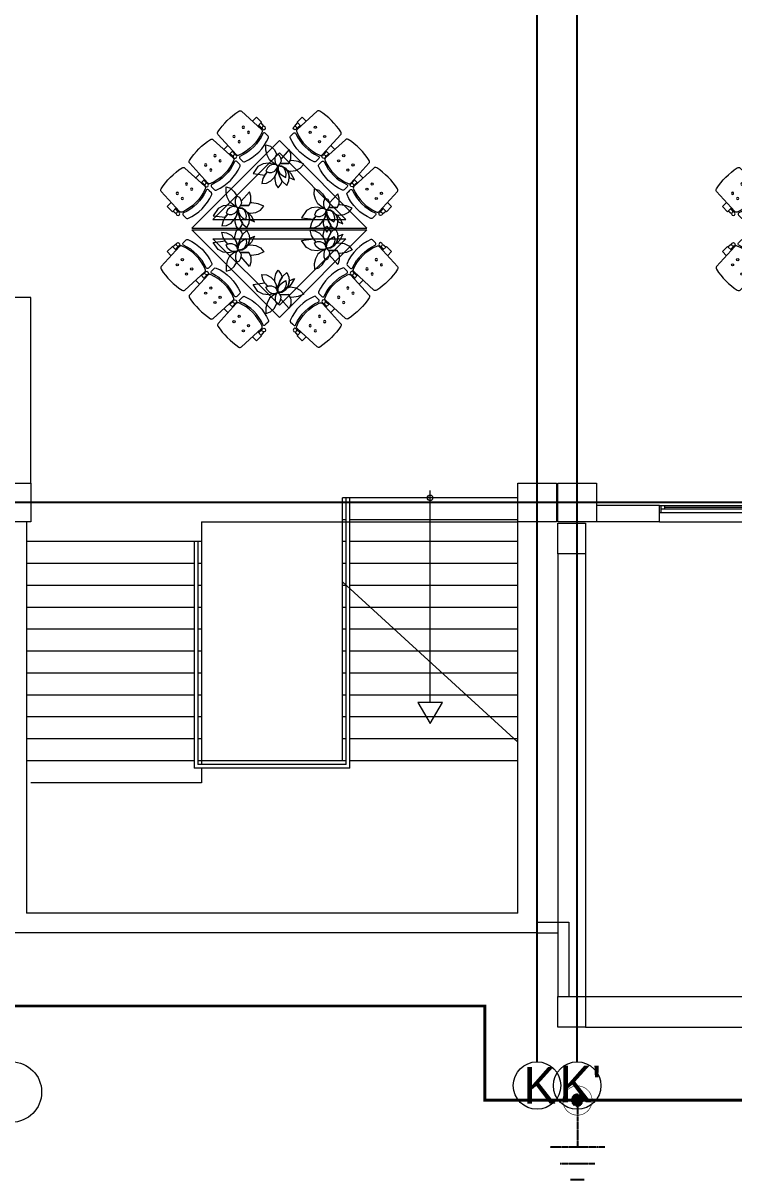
# Model space of a CAD drawing. Header units: metres. Extents: x -18745 to 220762, y -1579758 to -1356048.
# Drawn here: x 151723 to 161460, y -1478913 to -1463075 of the extents above; entities that cross this region are included whole.
import ezdxf

# ---------------------------------------------------------------- set-up
doc = ezdxf.new("R2010")
doc.units = ezdxf.units.M
for name, pattern in [('DASHDOTX2', [50.8, 25.4, -12.7, 0, -12.7]), ('DASHED2', [0.375, 0.25, -0.125]), ('PHANTOMX2', [5, 2.5, -0.5, 0.5, -0.5, 0.5, -0.5])]:
    doc.linetypes.add(name, pattern=pattern)
doc.layers.get('0').update_dxf_attribs({"lineweight": 0})
doc.layers.add('0E-PW-GRD', color=6, linetype='Continuous')
doc.layers.add('A-100 - Copy$0$axes', color=8, linetype='Continuous')
for name, color, linetype, lineweight in [('A-100 - Copy$0$Aluminum', 8, 'Continuous', 0), ('A-100 - Copy$0$AxisBalloons_2', 8, 'Continuous', 0), ('A-100 - Copy$0$Medical Equipment and Furniture', 8, 'Continuous', 0), ('A-100 - Copy$0$Proj', 8, 'Continuous', 0), ('A-100 - Copy$0$Structure', 8, 'Continuous', 9), ('A-100 - Copy$0$TEXT', 8, 'Continuous', 0), ('A-100 - Copy$0$Tiles', 8, 'Continuous', 0), ('A-100 - Copy$0$VEGETACIÓN', 8, 'Continuous', 5), ('A-100 - Copy$0$Walls', 8, 'Continuous', 0), ('E-GRND', 94, 'DASHED2', 40)]:
    doc.layers.add(name, color=color, linetype=linetype, lineweight=lineweight)
doc.styles.add('A-100 - Copy$0$Standard', font='GOTHIC.TTF')

# ---------------------------------------------------------------- blocks, each defined once
blk = doc.blocks.new('GROUND-ROD1')
at = {"layer": 'E-GRND', "linetype": 'ByBlock', "lineweight": -2}
h = blk.add_hatch(color=256, dxfattribs=at)
edge = h.paths.add_edge_path(flags=0)
edge.add_arc((-6, 4), 76.2, 0, 180)
edge.add_arc((-6, 4), 76.2, 180, 360)
for p, q in [((-650, -373), (-650, 373)), ((-876, -237), (-876, 237)), ((-1097, -92), (-1097, 95)), ((-2, 0), (-650, 0))]:
    blk.add_line(p, q, dxfattribs=at)
at = {"layer": 'E-GRND', "const_width": 8}
blk.add_lwpolyline([(111, -159, -2.025962), (111, 159, -0.493593), (111, -159, 0.493593)], format="xyb", dxfattribs=at)
at = {"layer": 'E-GRND', "linetype": 'ByBlock', "lineweight": -2}
for start, end in [(360, 180), (180, 360)]:
    blk.add_arc((-6, 4), 76.2, start, end, dxfattribs=at)
blk = doc.blocks.new('A-100 - Copy$0$S3-PROTO')
for p, q in [((-0.865, 0.35), (-0.791, 0.35)), ((-0.865, 0.35), (-0.865, 0.25)), ((-0.849, 0.409), (-0.855, 0.35)), ((-0.811, 0.409), (-0.805, 0.35)), ((-0.309, 0.35), (-0.241, 0.35)), ((-0.294, 0.409), (-0.3, 0.35)), ((-0.256, 0.409), (-0.25, 0.35)), ((0.241, 0.347), (0.309, 0.347)), ((0.256, 0.405), (0.25, 0.347)), ((0.294, 0.405), (0.3, 0.347)), ((0.865, 0.35), (0.791, 0.35)), ((0.811, 0.409), (0.805, 0.35)), ((0.849, 0.409), (0.855, 0.35)), ((0.865, 0.35), (0.865, 0.25)), ((-0.865, 0.25), (-0.786, 0.25)), ((-0.314, 0.25), (-0.236, 0.25)), ((0.236, 0.247), (0.314, 0.247)), ((0.865, 0.25), (0.786, 0.25))]:
    blk.add_line(p, q)
for points in [[(-0.305, 0.522), (-0.305, 0.489, -0.522832), (-0.332, 0.471, 0.18), (-0.768, 0.471, -0.522832), (-0.795, 0.489), (-0.795, 0.547, -0.306573), (-0.782, 0.565, -0.192782), (-0.318, 0.565, -0.306573), (-0.305, 0.547), (-0.305, 0.504)], [(0.245, 0.522), (0.245, 0.489, -0.522832), (0.218, 0.471, 0.18), (-0.218, 0.471, -0.522832), (-0.245, 0.489), (-0.245, 0.547, -0.306573), (-0.232, 0.565, -0.192782), (0.232, 0.565, -0.306573), (0.245, 0.547), (0.245, 0.504)], [(0.795, 0.522), (0.795, 0.489, -0.522832), (0.768, 0.471, 0.18), (0.332, 0.471, -0.522832), (0.305, 0.489), (0.305, 0.547, -0.306573), (0.318, 0.565, -0.192782), (0.782, 0.565, -0.306573), (0.795, 0.547), (0.795, 0.504)]]:
    blk.add_lwpolyline(points, format="xyb")
for points in [[(-0.777, 0.048, 0.346546), (-0.753, 0.019, 0.095695), (-0.347, 0.019, 0.346546), (-0.323, 0.048), (-0.306, 0.417, 0.318973), (-0.325, 0.447, 0.193005), (-0.775, 0.447, 0.318973), (-0.794, 0.417)], [(-0.227, 0.048, 0.346546), (-0.203, 0.019, 0.095695), (0.203, 0.019, 0.346546), (0.227, 0.048), (0.244, 0.417, 0.318973), (0.225, 0.447, 0.193005), (-0.225, 0.447, 0.318973), (-0.244, 0.417)], [(0.323, 0.048, 0.346546), (0.347, 0.019, 0.095695), (0.753, 0.019, 0.346546), (0.777, 0.048), (0.794, 0.417, 0.318973), (0.775, 0.447, 0.193005), (0.325, 0.447, 0.318973), (0.306, 0.417)]]:
    blk.add_lwpolyline(points, format="xyb", close=True)
for centre, radius in [((-0.83, 0.425), 0.025), ((-0.64, 0.32), 0.015), ((-0.46, 0.32), 0.015), ((-0.275, 0.425), 0.025), ((-0.09, 0.32), 0.015), ((0.09, 0.32), 0.015), ((0.275, 0.422), 0.025), ((0.46, 0.32), 0.015), ((0.64, 0.32), 0.015), ((0.83, 0.425), 0.025), ((-0.64, 0.22), 0.015), ((-0.46, 0.22), 0.015), ((-0.09, 0.22), 0.015), ((0.09, 0.22), 0.015), ((0.46, 0.22), 0.015), ((0.64, 0.22), 0.015)]:
    blk.add_circle(centre, radius)
blk = doc.blocks.new('A-100 - Copy$0$Plt-Matero-03')
at = {"layer": 'A-100 - Copy$0$VEGETACIÓN'}
for points in [[(-0.055, 0.014), (-0.122, 0.014), (-0.244, 0.041), (-0.342, 0.121), (-0.415, 0.214), (-0.464, 0.334), (-0.354, 0.347), (-0.244, 0.307), (-0.147, 0.241), (-0.144, 0.238)], [(0.022, 0.069), (0.207, 0.148), (0.207, 0.219), (0.207, 0.267), (0.158, 0.374), (0.085, 0.454), (-0.006, 0.168)], [(0.011, 0.021), (0.03, 0.005), (0.043, 0.011), (0.048, 0.013), (0.085, 0.028), (0.182, 0.014), (0.241, -0.017), (0.27, -0.01), (0.317, 0.001), (0.426, 0.068), (0.5, 0.161), (0.536, 0.281), (0.39, 0.281), (0.243, 0.241), (0.207, 0.219), (0.207, 0.148), (0.022, 0.069)], [(-0.099, -0.015), (-0.098, -0.012), (-0.232, -0.039), (-0.342, -0.106), (-0.427, -0.212), (-0.464, -0.412), (-0.196, -0.332), (-0.195, -0.33), (-0.193, -0.306), (-0.168, -0.233)], [(-0.165, -0.233), (-0.195, -0.33), (-0.205, -0.426), (-0.18, -0.546), (-0.083, -0.493), (-0.01, -0.399), (0.027, -0.293), (0.03, -0.258), (0.039, -0.173), (0.003, -0.053), (0, -0.055)]]:
    blk.add_lwpolyline(points, dxfattribs=at)
for points in [[(-0.144, 0.239), (-0.078, 0.239), (-0.022, 0.191), (0.022, 0.13), (0.022, 0.057), (0, -0.015), (-0.067, 0.021), (-0.111, 0.082), (-0.144, 0.154)], [(0.03, 0.005), (0.005, -0.005), (0, -0.032), (0.061, -0.132), (0.146, -0.225), (0.237, -0.292), (0.256, -0.305), (0.378, -0.345), (0.378, -0.225), (0.35, -0.145), (0.341, -0.119), (0.28, -0.039), (0.241, -0.017), (0.182, 0.014), (0.085, 0.028), (0.048, 0.013), (0.043, 0.011)], [(0.278, -0.185), (0.256, -0.1), (0.211, -0.04), (0.144, 0.009), (0.067, 0.021), (0, -0.003), (0.044, -0.088), (0.111, -0.149), (0.189, -0.173)], [(0, -0.003), (-0.067, -0.003), (-0.133, -0.027), (-0.178, -0.076), (-0.211, -0.149), (-0.211, -0.233), (-0.133, -0.233), (-0.078, -0.209), (-0.022, -0.149), (0, -0.076)], [(-0.006, -0.058), (0.003, -0.053), (0.039, -0.173), (0.03, -0.258), (0.061, -0.332), (0.134, -0.425), (0.219, -0.479), (0.243, -0.359), (0.237, -0.292), (0.146, -0.225), (0.061, -0.132), (0, -0.032)], [(0.241, -0.017), (0.28, -0.039), (0.341, -0.119), (0.35, -0.145), (0.353, -0.146), (0.487, -0.146), (0.365, -0.052), (0.27, -0.01)]]:
    blk.add_lwpolyline(points, close=True, dxfattribs=at)
blk = doc.blocks.new('A-100 - Copy')
at = {"layer": 'A-100 - Copy$0$Aluminum'}
for p, q in [((160439.4, -1469677.7, 0), (162789.4, -1469677.7, 0)), ((160439.4, -1469777.7, 0), (162789.4, -1469777.7, 0)), ((160464.4, -1469777.7, 0), (160464.4, -1469677.7, 0)), ((160464.4, -1469727.7, 0), (162764.4, -1469727.7, 0)), ((160514.4, -1469727.7, 0), (160514.4, -1469677.7, 0)), ((160514.4, -1469702.7, 0), (162714.4, -1469702.7, 0))]:
    blk.add_line(p, q, dxfattribs=at)
at = {"layer": 'A-100 - Copy$0$axes'}
for p, q in [((158763.3, -1477297.4, 0), (158763.3, -1391762.7, 0)), ((159313.3, -1477297.4, 0), (159313.3, -1391762.7, 0)), ((215795, -1469637.7, 2.4), (83877.8, -1469637.7, 2.4))]:
    blk.add_line(p, q, dxfattribs=at)
at = {"layer": 'A-100 - Copy$0$AxisBalloons_2'}
for centre, radius in [((151563.3, -1477711.3, 0), 413.9), ((158763.3, -1477622.4, 0), 325), ((159313.3, -1477622.4, 0), 325)]:
    blk.add_circle(centre, radius, dxfattribs=at)
at = {"layer": 'A-100 - Copy$0$Medical Equipment and Furniture', "elevation": 0}
for points in [[(154033.3, -1465882.1), (156433.3, -1465882.1), (155233.3, -1464682.1)], [(154323, -1465762.1), (156143.6, -1465762.1), (155233.3, -1464851.8)], [(154033.3, -1465907.1), (156433.3, -1465907.1), (155233.3, -1467107.1)], [(154323, -1466027.1), (156143.6, -1466027.1), (155233.3, -1466937.4)]]:
    blk.add_lwpolyline(points, close=True, dxfattribs=at)
at = {"layer": 'A-100 - Copy$0$Proj'}
for p, q in [((156098.3, -1470723.2, 0), (156098.3, -1469575, 0)), ((158498.3, -1469575, 0), (156098.3, -1469575, 0)), ((156148.3, -1470768.9, 0), (156148.3, -1469575, 0)), ((156198.3, -1470814.6, 0), (156198.3, -1469575, 0)), ((154168.3, -1469902.7, 0), (154168.3, -1473225, 0)), ((154168.3, -1469902.7, 0), (158498.3, -1469902.7, 0)), ((156148.3, -1469875, 0), (156098.3, -1469875, 0)), ((158498.3, -1469875, 0), (156198.3, -1469875, 0)), ((160439.4, -1469902.7, 0), (162789.4, -1469902.7, 0)), ((154168.3, -1470175, 0), (151768.3, -1470175, 0)), ((154068.3, -1470175, 0), (154068.3, -1473275, 0)), ((154118.3, -1470175, 0), (154118.3, -1473225, 0)), ((156148.3, -1470175, 0), (156098.3, -1470175, 0)), ((158498.3, -1470175, 0), (156198.3, -1470175, 0)), ((159048.3, -1470342.7, 0), (159048.3, -1476402.7, 0)), ((159428.3, -1470342.7, 0), (159428.3, -1476402.7, 0)), ((154068.3, -1470475, 0), (151768.3, -1470475, 0)), ((154168.3, -1470475, 0), (154118.3, -1470475, 0)), ((156148.3, -1470475, 0), (156098.3, -1470475, 0)), ((158498.3, -1470475, 0), (156198.3, -1470475, 0)), ((156098.3, -1473175, 0), (156098.3, -1470723.2, 0)), ((156098.3, -1470723.2, 2.8), (158498.3, -1472918.3, -0.6)), ((154068.3, -1470775, 0), (151768.3, -1470775, 0)), ((154168.3, -1470775, 0), (154118.3, -1470775, 0)), ((156148.3, -1470775, 0), (156098.3, -1470775, 0)), ((156148.3, -1473225, 0), (156148.3, -1470775, 0)), ((158498.3, -1470775, 0), (156198.3, -1470775, 0)), ((156198.3, -1473275, 0), (156198.3, -1470814.6, 0)), ((154068.3, -1471075, 0), (151768.3, -1471075, 0)), ((154168.3, -1471075, 0), (154118.3, -1471075, 0)), ((156148.3, -1471075, 0), (156098.3, -1471075, 0)), ((156482.9, -1471075, 0), (156198.3, -1471075, 0)), ((158498.3, -1471075, 0), (156482.9, -1471075, 0)), ((154068.3, -1471375, 0), (151768.3, -1471375, 0)), ((154168.3, -1471375, 0), (154118.3, -1471375, 0)), ((156148.3, -1471375, 0), (156098.3, -1471375, 0)), ((156810.9, -1471375, 0), (156198.3, -1471375, 0)), ((158498.3, -1471375, 0), (156810.9, -1471375, 0)), ((154068.3, -1471675, 0), (151768.3, -1471675, 0)), ((154168.3, -1471675, 0), (154118.3, -1471675, 0)), ((156148.3, -1471675, 0), (156098.3, -1471675, 0)), ((157138.9, -1471675, 0), (156198.3, -1471675, 0)), ((158498.3, -1471675, 0), (157138.9, -1471675, 0)), ((154068.3, -1471975, 0), (151768.3, -1471975, 0)), ((154168.3, -1471975, 0), (154118.3, -1471975, 0)), ((156148.3, -1471975, 0), (156098.3, -1471975, 0)), ((157466.9, -1471975, 0), (156198.3, -1471975, 0)), ((158498.3, -1471975, 0), (157466.9, -1471975, 0)), ((154068.3, -1472275, 0), (151768.3, -1472275, 0)), ((154168.3, -1472275, 0), (154118.3, -1472275, 0)), ((156148.3, -1472275, 0), (156098.3, -1472275, 0)), ((157794.9, -1472275, 0), (156198.3, -1472275, 0)), ((158498.3, -1472275, 0), (157794.9, -1472275, 0)), ((154068.3, -1472575, 0), (151768.3, -1472575, 0)), ((154168.3, -1472575, 0), (154118.3, -1472575, 0)), ((156148.3, -1472575, 0), (156098.3, -1472575, 0)), ((158122.9, -1472575, 0), (156198.3, -1472575, 0)), ((158498.3, -1472575, 0), (158122.9, -1472575, 0)), ((154068.3, -1472875, 0), (151768.3, -1472875, 0)), ((154168.3, -1472875, 0), (154118.3, -1472875, 0)), ((156148.3, -1472875, 0), (156098.3, -1472875, 0)), ((158450.9, -1472875, 0), (156198.3, -1472875, 0)), ((158498.3, -1472875, 0), (158450.9, -1472875, 0)), ((154068.3, -1473175, 0), (151768.3, -1473175, 0)), ((156198.3, -1473275, 0), (154068.3, -1473275, 0)), ((156148.3, -1473175, 0), (154118.3, -1473175, 0)), ((156148.3, -1473225, 0), (154118.3, -1473225, 0)), ((154168.3, -1473275, 0), (154168.3, -1473475, 0)), ((158498.3, -1473175, 0), (156198.3, -1473175, 0)), ((154168.3, -1473475, 0), (151828.3, -1473475, 0)), ((159428.3, -1476402.7, 0), (166398.3, -1476402.7, 0)), ((159428.3, -1476822.7, 0), (166398.3, -1476822.7, 0))]:
    blk.add_line(p, q, dxfattribs=at)
at = {"layer": 'A-100 - Copy$0$Proj', "elevation": 2.4}
blk.add_lwpolyline([(157298.3, -1472375), (157298.3, -1469475)], dxfattribs=at)
at = {"layer": 'A-100 - Copy$0$Proj', "elevation": 0}
blk.add_lwpolyline([(157298.3, -1472666.4), (157466.5, -1472375), (157130, -1472375)], close=True, dxfattribs=at)
at = {"layer": 'A-100 - Copy$0$Proj'}
blk.add_circle((157298.3, -1469575, 0), 37.5, dxfattribs=at)
at = {"layer": 'A-100 - Copy$0$Structure', "elevation": 0}
for points in [[(151298.3, -1469372.7), (151828.3, -1469372.7), (151828.3, -1469902.7), (151298.3, -1469902.7)], [(158498.3, -1469372.7), (159028.3, -1469372.7), (159028.3, -1469902.7), (158498.3, -1469902.7)], [(159048.3, -1469372.7), (159578.3, -1469372.7), (159578.3, -1469902.7), (159048.3, -1469902.7)], [(159048.3, -1469922.7), (159428.3, -1469922.7), (159428.3, -1470342.7), (159048.3, -1470342.7)], [(159048.3, -1476402.7), (159428.3, -1476402.7), (159428.3, -1476822.7), (159048.3, -1476822.7)]]:
    blk.add_lwpolyline(points, close=True, dxfattribs=at)
at = {"layer": 'A-100 - Copy$0$Tiles', "elevation": 0}
for points in [[(158768.3, -1475382.7), (159198.3, -1475382.7), (159198.3, -1476402.7)], [(158768.3, -1475532.7), (159048.3, -1475532.7), (159048.3, -1476402.7)]]:
    blk.add_lwpolyline(points, dxfattribs=at)
at = {"layer": 'A-100 - Copy$0$Walls'}
for p, q in [((151828.3, -1466832.7, 0), (151228.3, -1466832.7, 0)), ((151828.3, -1469372.7, 0), (151828.3, -1466832.7, 0)), ((160439.4, -1469677.7, 0), (159578.3, -1469677.7, 0)), ((160439.4, -1469902.7, 0), (160439.4, -1469677.7, 0)), ((151768.3, -1469902.7, 0), (151768.3, -1475262.7, 0)), ((158498.3, -1475262.7, 0), (158498.3, -1469902.7, 0)), ((158768.3, -1475532.7, 0), (158768.3, -1469902.7, 0)), ((160439.4, -1469902.7, 0), (159578.3, -1469902.7, 0)), ((158498.3, -1475262.7, 0), (151768.3, -1475262.7, 0)), ((158768.3, -1475532.7, 0), (151498.3, -1475532.7, 0))]:
    blk.add_line(p, q, dxfattribs=at)
at = {"layer": 'A-100 - Copy$0$Medical Equipment and Furniture'}
for name, p, xscale, yscale, zscale, rotation in [('A-100 - Copy$0$S3-PROTO', (154131.8, -1464797.4, 0), -999.9999999999999, 1000, 1000, 224.9999999998599), ('A-100 - Copy$0$S3-PROTO', (156334.7, -1464797.4, 0), 1000.000000000001, 1000.000000000001, 1000.000000000001, 134.9999999998678), ('A-100 - Copy$0$S3-PROTO', (161738.8, -1464797.4, 0), -999.9999999999999, 1000, 1000, 224.9999999998599), ('A-100 - Copy$0$Plt-Matero-03', (155216.5, -1465026.8, 0), 579.6384670202342, 579.6384670202342, 579.6384670202342, 335.9025018336756), ('A-100 - Copy$0$Plt-Matero-03', (154671.4, -1465603.5, 0), 579.6384670202342, 579.6384670202342, 579.6384670202342, 335.9025018336756), ('A-100 - Copy$0$Plt-Matero-03', (155881.3, -1465630.9, 0), 579.6384670202342, 579.6384670202342, 579.6384670202342, 335.9025018336756), ('A-100 - Copy$0$Plt-Matero-03', (154671.4, -1466185.8, 0), -579.6384670202328, 579.638467020233, 579.6384670202343, 204.0974981663244), ('A-100 - Copy$0$Plt-Matero-03', (155881.3, -1466158.4, 0), -579.6384670202328, 579.638467020233, 579.6384670202343, 204.0974981663244), ('A-100 - Copy$0$S3-PROTO', (154131.8, -1466991.9, 0), 999.9999999999999, 999.9999999999999, 999.9999999999999, 315.0000000001401), ('A-100 - Copy$0$S3-PROTO', (156334.7, -1466991.9, 0), -1000, 1000, 1000, 45.00000000013206), ('A-100 - Copy$0$S3-PROTO', (161738.8, -1466991.9, 0), 999.9999999999999, 999.9999999999999, 999.9999999999999, 315.0000000001401), ('A-100 - Copy$0$Plt-Matero-03', (155216.5, -1466762.5, 0), -579.6384670202328, 579.638467020233, 579.6384670202343, 204.0974981663244)]:
    blk.add_blockref(name, p, dxfattribs=dict(at, xscale=xscale, yscale=yscale, zscale=zscale, rotation=rotation))
at = {"layer": 'A-100 - Copy$0$TEXT', "char_height": 500, "attachment_point": 1, "style": 'A-100 - Copy$0$Standard'}
for s, insert in [('K', (158575.3, -1477368.9, 0)), ("K'", (159069.6, -1477350.8, 0))]:
    blk.add_mtext_dynamic_manual_height_columns(s, width=500, gutter_width=1, heights=[0], dxfattribs=dict(at, insert=insert))

msp = doc.modelspace()

# ---------------------------------------------------------------- linework, layer by layer
at = {"layer": '0E-PW-GRD', "linetype": 'DASHDOTX2', "ltscale": 10, "const_width": 40, "elevation": 0}
msp.add_lwpolyline([(174978.3, -1477822.7), (158048.3, -1477822.7), (158048.3, -1476532.7), (150498.3, -1476532.7), (150498.3, -1472187.7, 0.4142136), (150493.3, -1472182.7), (113650.3, -1472182.7, 0.4142136), (113645.3, -1472187.7), (113645.3, -1476532.7), (107725.3, -1476532.7), (107725.3, -1470902.7), (92150.3, -1470902.7), (92150.3, -1456502.7), (84952.6, -1456502.7), (84952.6, -1439572.7), (99350.3, -1439572.7), (99350.3, -1427702.7), (98070.3, -1427702.7), (98070.3, -1394542.7)], format="xyb", dxfattribs=at)

# ---------------------------------------------------------------- block references
at = {"layer": '0E-PW-GRD', "color": 141, "linetype": 'PHANTOMX2', "rotation": 90}
msp.add_blockref('GROUND-ROD1', (159317.1, -1477816.6, 0), dxfattribs=at)

# ---------------------------------------------------------------- next in the draw order: block references
msp.add_blockref('A-100 - Copy', (0, 0))

doc.saveas('drawing.dxf')
